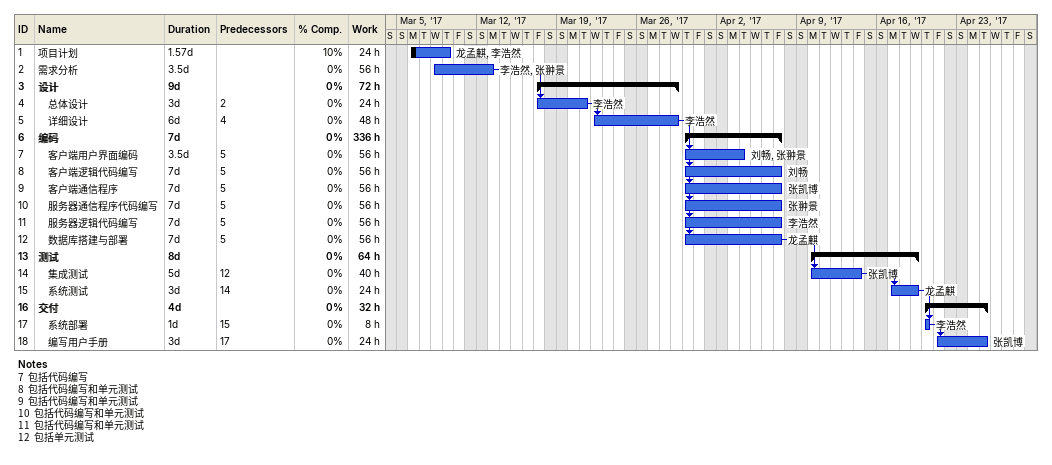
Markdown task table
| ID | Level | Task | Duration | Start | Finish | Predecessors | Resources | % complete | Work (h) |
|---|---|---|---|---|---|---|---|---|---|
| 1 | 1 | 项目计划 | 1.57d | 2017-03-06 | 2017-03-09 |  | 龙孟麒, 李浩然 | 10 | 24 |
| 2 | 1 | 需求分析 | 3.5d | 2017-03-08 | 2017-03-13 |  | 李浩然, 张翀景 | 0 | 56 |
| 3 | 1 | **设计** | 9d | 2017-03-17 | 2017-03-29 |  |  | 0 | 72 |
| 4 | 2 | 总体设计 | 3d | 2017-03-17 | 2017-03-21 | 2 | 李浩然 | 0 | 24 |
| 5 | 2 | 详细设计 | 6d | 2017-03-22 | 2017-03-29 | 4 | 李浩然 | 0 | 48 |
| 6 | 1 | **编码** | 7d | 2017-03-30 | 2017-04-07 |  |  | 0 | 336 |
| 7 | 2 | 客户端用户界面编码 | 3.5d | 2017-03-30 | 2017-04-04 | 5 | 刘畅, 张翀景 | 0 | 56 |
| 8 | 2 | 客户端逻辑代码编写 | 7d | 2017-03-30 | 2017-04-07 | 5 | 刘畅 | 0 | 56 |
| 9 | 2 | 客户端通信程序 | 7d | 2017-03-30 | 2017-04-07 | 5 | 张凯博 | 0 | 56 |
| 10 | 2 | 服务器通信程序代码编写 | 7d | 2017-03-30 | 2017-04-07 | 5 | 张翀景 | 0 | 56 |
| 11 | 2 | 服务器逻辑代码编写 | 7d | 2017-03-30 | 2017-04-07 | 5 | 李浩然 | 0 | 56 |
| 12 | 2 | 数据库搭建与部署 | 7d | 2017-03-30 | 2017-04-07 | 5 | 龙孟麒 | 0 | 56 |
| 13 | 1 | **测试** | 8d | 2017-04-10 | 2017-04-19 |  |  | 0 | 64 |
| 14 | 2 | 集成测试 | 5d | 2017-04-10 | 2017-04-14 | 12 | 张凯博 | 0 | 40 |
| 15 | 2 | 系统测试 | 3d | 2017-04-17 | 2017-04-19 | 14 | 龙孟麒 | 0 | 24 |
| 16 | 1 | **交付** | 4d | 2017-04-20 | 2017-04-25 |  |  | 0 | 32 |
| 17 | 2 | 系统部署 | 1d | 2017-04-20 | 2017-04-20 | 15 | 李浩然 | 0 | 8 |
| 18 | 2 | 编写用户手册 | 3d | 2017-04-21 | 2017-04-25 | 17 | 张凯博 | 0 | 24 |

Notes
- 7: 包括代码编写
- 8: 包括代码编写和单元测试
- 9: 包括代码编写和单元测试
- 10: 包括代码编写和单元测试
- 11: 包括代码编写和单元测试
- 12: 包括单元测试
